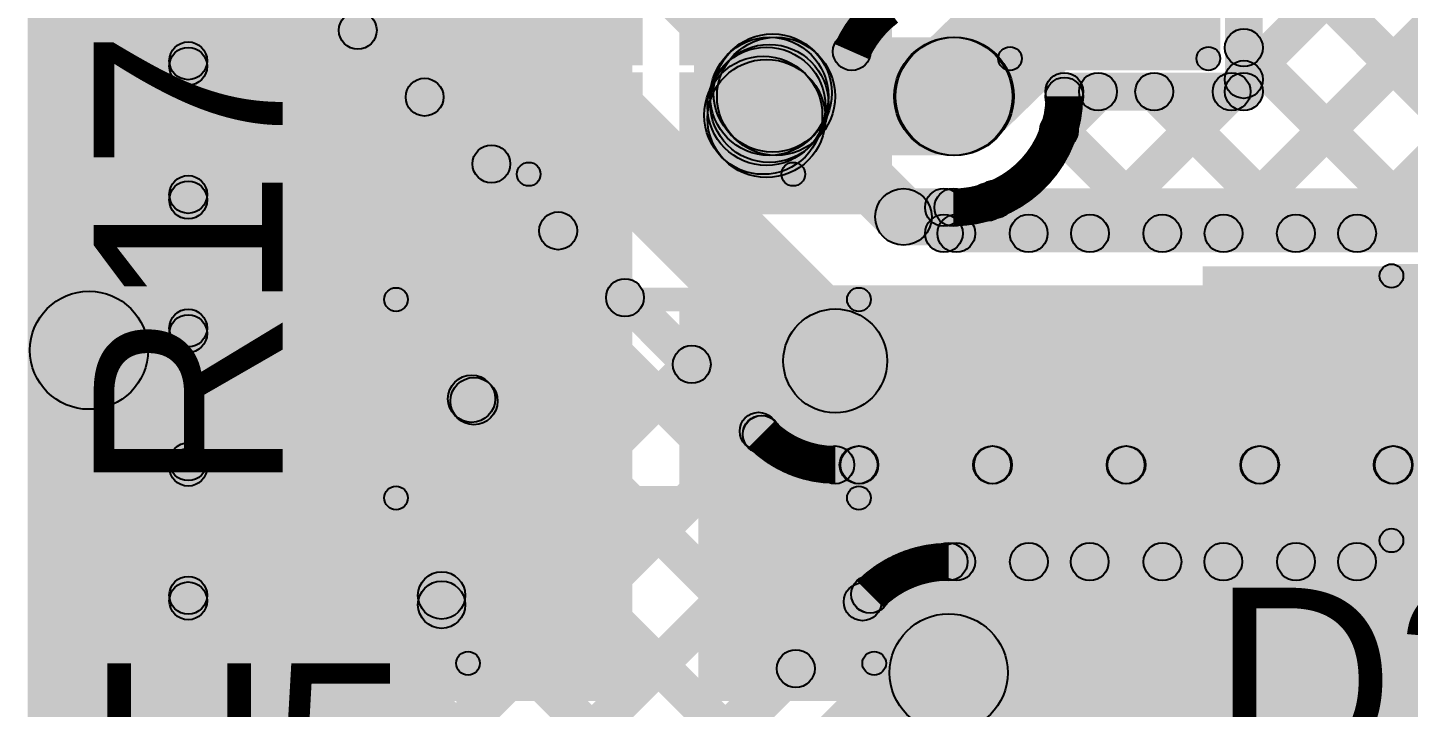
# Model space of a CAD drawing. Header units: millimetres. Extents: x -0.28 to 3.03, y -0.05 to 3.12.
# Drawn here: x 0.016 to 0.3083, y 0.5877 to 0.7316 of the extents above; entities that cross this region are included whole.
import ezdxf

# ---------------------------------------------------------------- set-up
doc = ezdxf.new("R2010")
doc.units = ezdxf.units.MM
doc.header["$MEASUREMENT"] = 0
for name, color, linetype in [('BottomLayer', 5, 'Continuous'), ('TopLayer', 1, 'Continuous'), ('TopOverlay', 2, 'Continuous'), ('TopPaste', 8, 'Continuous'), ('TopSolder', 216, 'Continuous'), ('ViaHoleLayer', 16, 'Continuous')]:
    doc.layers.add(name, color=color, linetype=linetype)

# ---------------------------------------------------------------- blocks, each defined once
blk = doc.blocks.new('SLG7NT402V_8')
at = {"layer": 'TopLayer'}
for points in [[(-0.03543, 0.03465), (-0.00787, 0.03465), (-0.00787, 0.02441), (-0.03543, 0.02441)], [(0.00787, 0.03465), (0.03543, 0.03465), (0.03543, 0.02441), (0.00787, 0.02441)], [(-0.03543, 0.01496), (-0.00787, 0.01496), (-0.00787, 0.00472), (-0.03543, 0.00472)], [(0.00787, 0.01496), (0.03543, 0.01496), (0.03543, 0.00472), (0.00787, 0.00472)], [(-0.03543, -0.00472), (-0.00787, -0.00472), (-0.00787, -0.01496), (-0.03543, -0.01496)], [(-0.024, -0.035), (-0.007, -0.035), (-0.007, -0.005), (-0.024, -0.005)], [(0.024, -0.005), (0.007, -0.005), (0.007, -0.035), (0.024, -0.035)], [(0.00787, -0.00472), (0.03543, -0.00472), (0.03543, -0.01496), (0.00787, -0.01496)], [(-0.03543, -0.02441), (-0.00787, -0.02441), (-0.00787, -0.03465), (-0.03543, -0.03465)], [(0.00787, -0.02441), (0.03543, -0.02441), (0.03543, -0.03465), (0.00787, -0.03465)]]:
    blk.add_hatch(color=1, dxfattribs=at).paths.add_polyline_path(points)
at = {"layer": 'TopOverlay'}
h = blk.add_hatch(color=2, dxfattribs=at)
edge = h.paths.add_edge_path()
edge.add_arc((-0.028, 0.042), 0.0025, 0, 360)
for points in [[(-0.028, 0.0395), (-0.028, 0.0445), (0.028, 0.0445), (0.028, 0.0395)], [(-0.028, -0.0445), (-0.028, -0.0395), (0.028, -0.0395), (0.028, -0.0445)]]:
    blk.add_hatch(color=2, dxfattribs=at).paths.add_polyline_path(points)
h = blk.add_hatch(color=2, dxfattribs=at)
edge = h.paths.add_edge_path()
edge.add_arc((0.028, 0.042), 0.0025, 0, 360)
h = blk.add_hatch(color=2, dxfattribs=at)
edge = h.paths.add_edge_path()
edge.add_arc((-0.044, 0.029), 0.0025, 0, 360)
h = blk.add_hatch(color=2, dxfattribs=at)
edge = h.paths.add_edge_path()
edge.add_arc((-0.042, 0.029), 0.0025, 0, 360)
h = blk.add_hatch(color=2, dxfattribs=at)
edge = h.paths.add_edge_path()
edge.add_arc((-0.028, -0.042), 0.0025, 0, 360)
h = blk.add_hatch(color=2, dxfattribs=at)
edge = h.paths.add_edge_path()
edge.add_arc((0.028, -0.042), 0.0025, 0, 360)
at = {"layer": 'TopPaste'}
for points in [[(-0.03543, 0.03465), (-0.00787, 0.03465), (-0.00787, 0.02441), (-0.03543, 0.02441)], [(0.00787, 0.03465), (0.03543, 0.03465), (0.03543, 0.02441), (0.00787, 0.02441)], [(-0.03543, 0.01496), (-0.00787, 0.01496), (-0.00787, 0.00472), (-0.03543, 0.00472)], [(0.00787, 0.01496), (0.03543, 0.01496), (0.03543, 0.00472), (0.00787, 0.00472)], [(-0.03543, -0.00472), (-0.00787, -0.00472), (-0.00787, -0.01496), (-0.03543, -0.01496)], [(0.00787, -0.00472), (0.03543, -0.00472), (0.03543, -0.01496), (0.00787, -0.01496)], [(-0.03543, -0.02441), (-0.00787, -0.02441), (-0.00787, -0.03465), (-0.03543, -0.03465)], [(0.00787, -0.02441), (0.03543, -0.02441), (0.03543, -0.03465), (0.00787, -0.03465)]]:
    blk.add_hatch(color=8, dxfattribs=at).paths.add_polyline_path(points)
at = {"layer": 'TopSolder'}
for points in [[(-0.03943, 0.03865), (-0.00387, 0.03865), (-0.00387, 0.02041), (-0.03943, 0.02041)], [(0.00387, 0.03865), (0.03943, 0.03865), (0.03943, 0.02041), (0.00387, 0.02041)], [(-0.03943, 0.01896), (-0.00387, 0.01896), (-0.00387, 0.00072), (-0.03943, 0.00072)], [(0.00387, 0.01896), (0.03943, 0.01896), (0.03943, 0.00072), (0.00387, 0.00072)], [(-0.03943, -0.00072), (-0.00387, -0.00072), (-0.00387, -0.01896), (-0.03943, -0.01896)], [(0.00387, -0.00072), (0.03943, -0.00072), (0.03943, -0.01896), (0.00387, -0.01896)], [(-0.03943, -0.02041), (-0.00387, -0.02041), (-0.00387, -0.03865), (-0.03943, -0.03865)], [(0.00387, -0.02041), (0.03943, -0.02041), (0.03943, -0.03865), (0.00387, -0.03865)]]:
    blk.add_hatch(color=216, dxfattribs=at).paths.add_polyline_path(points)
at = {"layer": 'TopOverlay', "const_width": 0.005}
blk.add_lwpolyline([(-0.042, 0.029, 1), (-0.044, 0.029, 1)], format="xyb", close=True, dxfattribs=at)
at = {"layer": 'TopOverlay'}
for centre in [(-0.028, 0.042), (0.028, 0.042), (-0.044, 0.029), (-0.042, 0.029), (-0.028, -0.042), (0.028, -0.042)]:
    blk.add_circle(centre, 0.0025, dxfattribs=at)
blk = doc.blocks.new('NC7SZ05P5X_19')
at = {"layer": 'TopLayer'}
for points in [[(-0.04724, 0.03346), (-0.02756, 0.03346), (-0.02756, 0.01772), (-0.04724, 0.01772)], [(0.02756, 0.03346), (0.04724, 0.03346), (0.04724, 0.01772), (0.02756, 0.01772)], [(-0.04724, 0.00787), (-0.02756, 0.00787), (-0.02756, -0.00787), (-0.04724, -0.00787)], [(-0.04724, -0.01772), (-0.02756, -0.01772), (-0.02756, -0.03346), (-0.04724, -0.03346)], [(0.02756, -0.01772), (0.04724, -0.01772), (0.04724, -0.03346), (0.02756, -0.03346)]]:
    blk.add_hatch(color=1, dxfattribs=at).paths.add_polyline_path(points)
at = {"layer": 'TopOverlay'}
h = blk.add_hatch(color=2, dxfattribs=at)
edge = h.paths.add_edge_path()
edge.add_arc((-0.047, 0.042), 0.0025, 0, 360)
h = blk.add_hatch(color=2, dxfattribs=at)
edge = h.paths.add_edge_path()
edge.add_arc((-0.041, 0.042), 0.0025, 0, 360)
h = blk.add_hatch(color=2, dxfattribs=at)
edge = h.paths.add_edge_path()
edge.add_arc((-0.024, 0.043), 0.0025, 0, 360)
for points in [[(-0.024, 0.0405), (-0.024, 0.0455), (0.022, 0.0455), (0.022, 0.0405)], [(-0.024, -0.0455), (-0.024, -0.0405), (0.022, -0.0405), (0.022, -0.0455)]]:
    blk.add_hatch(color=2, dxfattribs=at).paths.add_polyline_path(points)
h = blk.add_hatch(color=2, dxfattribs=at)
edge = h.paths.add_edge_path()
edge.add_arc((0.022, 0.043), 0.0025, 0, 360)
h = blk.add_hatch(color=2, dxfattribs=at)
edge = h.paths.add_edge_path()
edge.add_arc((-0.024, -0.043), 0.0025, 0, 360)
h = blk.add_hatch(color=2, dxfattribs=at)
edge = h.paths.add_edge_path()
edge.add_arc((0.022, -0.043), 0.0025, 0, 360)
at = {"layer": 'TopPaste'}
for points in [[(-0.04724, 0.03346), (-0.02756, 0.03346), (-0.02756, 0.01772), (-0.04724, 0.01772)], [(0.02756, 0.03346), (0.04724, 0.03346), (0.04724, 0.01772), (0.02756, 0.01772)], [(-0.04724, 0.00787), (-0.02756, 0.00787), (-0.02756, -0.00787), (-0.04724, -0.00787)], [(-0.04724, -0.01772), (-0.02756, -0.01772), (-0.02756, -0.03346), (-0.04724, -0.03346)], [(0.02756, -0.01772), (0.04724, -0.01772), (0.04724, -0.03346), (0.02756, -0.03346)]]:
    blk.add_hatch(color=8, dxfattribs=at).paths.add_polyline_path(points)
at = {"layer": 'TopSolder'}
for points in [[(-0.05124, 0.03746), (-0.02356, 0.03746), (-0.02356, 0.01372), (-0.05124, 0.01372)], [(0.02356, 0.03746), (0.05124, 0.03746), (0.05124, 0.01372), (0.02356, 0.01372)], [(-0.05124, 0.01187), (-0.02356, 0.01187), (-0.02356, -0.01187), (-0.05124, -0.01187)], [(-0.05124, -0.01372), (-0.02356, -0.01372), (-0.02356, -0.03746), (-0.05124, -0.03746)], [(0.02356, -0.01372), (0.05124, -0.01372), (0.05124, -0.03746), (0.02356, -0.03746)]]:
    blk.add_hatch(color=216, dxfattribs=at).paths.add_polyline_path(points)
at = {"layer": 'TopOverlay', "const_width": 0.005}
blk.add_lwpolyline([(-0.041, 0.042, 1), (-0.047, 0.042, 1)], format="xyb", close=True, dxfattribs=at)
at = {"layer": 'TopOverlay'}
for centre in [(-0.047, 0.042), (-0.041, 0.042), (-0.024, 0.043), (0.022, 0.043), (-0.024, -0.043), (0.022, -0.043)]:
    blk.add_circle(centre, 0.0025, dxfattribs=at)
blk = doc.blocks.new('R__0603_69')
at = {"layer": 'TopLayer'}
for points in [[(-0.015, 0.0175), (-0.015, -0.0175), (-0.045, -0.0175), (-0.045, 0.0175)], [(0.045, 0.0175), (0.045, -0.0175), (0.015, -0.0175), (0.015, 0.0175)]]:
    blk.add_hatch(color=1, dxfattribs=at).paths.add_polyline_path(points)
at = {"layer": 'TopOverlay'}
h = blk.add_hatch(color=2, dxfattribs=at)
edge = h.paths.add_edge_path()
edge.add_arc((-0.049, 0.021), 0.0025, 0, 360)
h = blk.add_hatch(color=2, dxfattribs=at)
edge = h.paths.add_edge_path()
edge.add_arc((-0.049, 0.021), 0.0025, 0, 360)
for points in [[(0.049, 0.0235), (0.049, 0.0185), (-0.049, 0.0185), (-0.049, 0.0235)], [(-0.0515, 0.021), (-0.0465, 0.021), (-0.0465, -0.021), (-0.0515, -0.021)], [(0.0465, 0.021), (0.0515, 0.021), (0.0515, -0.021), (0.0465, -0.021)], [(0.049, -0.0185), (0.049, -0.0235), (-0.049, -0.0235), (-0.049, -0.0185)]]:
    blk.add_hatch(color=2, dxfattribs=at).paths.add_polyline_path(points)
h = blk.add_hatch(color=2, dxfattribs=at)
edge = h.paths.add_edge_path()
edge.add_arc((0.049, 0.021), 0.0025, 0, 360)
h = blk.add_hatch(color=2, dxfattribs=at)
edge = h.paths.add_edge_path()
edge.add_arc((0.049, 0.021), 0.0025, 0, 360)
h = blk.add_hatch(color=2, dxfattribs=at)
edge = h.paths.add_edge_path()
edge.add_arc((-0.049, -0.021), 0.0025, 0, 360)
h = blk.add_hatch(color=2, dxfattribs=at)
edge = h.paths.add_edge_path()
edge.add_arc((-0.049, -0.021), 0.0025, 0, 360)
h = blk.add_hatch(color=2, dxfattribs=at)
edge = h.paths.add_edge_path()
edge.add_arc((0.049, -0.021), 0.0025, 0, 360)
h = blk.add_hatch(color=2, dxfattribs=at)
edge = h.paths.add_edge_path()
edge.add_arc((0.049, -0.021), 0.0025, 0, 360)
at = {"layer": 'TopPaste'}
for points in [[(-0.015, 0.0175), (-0.015, -0.0175), (-0.045, -0.0175), (-0.045, 0.0175)], [(0.045, 0.0175), (0.045, -0.0175), (0.015, -0.0175), (0.015, 0.0175)]]:
    blk.add_hatch(color=8, dxfattribs=at).paths.add_polyline_path(points)
at = {"layer": 'TopSolder'}
for points in [[(-0.011, 0.0215), (-0.011, -0.0215), (-0.049, -0.0215), (-0.049, 0.0215)], [(0.049, 0.0215), (0.049, -0.0215), (0.011, -0.0215), (0.011, 0.0215)]]:
    blk.add_hatch(color=216, dxfattribs=at).paths.add_polyline_path(points)
at = {"layer": 'TopOverlay'}
for centre in [(-0.049, 0.021), (-0.049, 0.021), (0.049, 0.021), (0.049, 0.021), (-0.049, -0.021), (-0.049, -0.021), (0.049, -0.021), (0.049, -0.021)]:
    blk.add_circle(centre, 0.0025, dxfattribs=at)
blk = doc.blocks.new('SDM2U20SD3_7_77')
at = {"layer": 'TopLayer'}
for points in [[(-0.02992, -0.00886), (-0.05315, -0.00886), (-0.05315, 0.00886), (-0.02992, 0.00886)], [(0.05315, -0.00886), (0.02992, -0.00886), (0.02992, 0.00886), (0.05315, 0.00886)]]:
    blk.add_hatch(color=1, dxfattribs=at).paths.add_polyline_path(points)
at = {"layer": 'TopOverlay'}
h = blk.add_hatch(color=2, dxfattribs=at)
edge = h.paths.add_edge_path()
edge.add_arc((-0.036, 0.028), 0.0025, 0, 360)
h = blk.add_hatch(color=2, dxfattribs=at)
edge = h.paths.add_edge_path()
edge.add_arc((-0.036, 0.028), 0.0025, 0, 360)
for points in [[(0.04, 0.0305), (0.04, 0.0255), (-0.036, 0.0255), (-0.036, 0.0305)], [(0.04, 0.012), (0.08, 0.012), (0.08, 0.03), (0.04, 0.03)], [(-0.0385, 0.028), (-0.0335, 0.028), (-0.0335, 0.017), (-0.0385, 0.017)], [(0.056, -0.013), (0.08, -0.013), (0.08, 0.013), (0.056, 0.013)], [(0.04, -0.03), (0.08, -0.03), (0.08, -0.012), (0.04, -0.012)], [(-0.0385, -0.017), (-0.0335, -0.017), (-0.0335, -0.028), (-0.0385, -0.028)], [(0.04, -0.0255), (0.04, -0.0305), (-0.036, -0.0305), (-0.036, -0.0255)]]:
    blk.add_hatch(color=2, dxfattribs=at).paths.add_polyline_path(points)
h = blk.add_hatch(color=2, dxfattribs=at)
edge = h.paths.add_edge_path()
edge.add_arc((0.04, 0.028), 0.0025, 0, 360)
h = blk.add_hatch(color=2, dxfattribs=at)
edge = h.paths.add_edge_path()
edge.add_arc((-0.036, 0.017), 0.0025, 0, 360)
h = blk.add_hatch(color=2, dxfattribs=at)
edge = h.paths.add_edge_path()
edge.add_arc((-0.036, -0.017), 0.0025, 0, 360)
h = blk.add_hatch(color=2, dxfattribs=at)
edge = h.paths.add_edge_path()
edge.add_arc((-0.036, -0.028), 0.0025, 0, 360)
h = blk.add_hatch(color=2, dxfattribs=at)
edge = h.paths.add_edge_path()
edge.add_arc((-0.036, -0.028), 0.0025, 0, 360)
h = blk.add_hatch(color=2, dxfattribs=at)
edge = h.paths.add_edge_path()
edge.add_arc((0.04, -0.028), 0.0025, 0, 360)
at = {"layer": 'TopPaste'}
for points in [[(-0.02992, -0.00886), (-0.05315, -0.00886), (-0.05315, 0.00886), (-0.02992, 0.00886)], [(0.05315, -0.00886), (0.02992, -0.00886), (0.02992, 0.00886), (0.05315, 0.00886)]]:
    blk.add_hatch(color=8, dxfattribs=at).paths.add_polyline_path(points)
at = {"layer": 'TopSolder'}
for points in [[(-0.02592, -0.01286), (-0.05715, -0.01286), (-0.05715, 0.01286), (-0.02592, 0.01286)], [(0.05715, -0.01286), (0.02592, -0.01286), (0.02592, 0.01286), (0.05715, 0.01286)]]:
    blk.add_hatch(color=216, dxfattribs=at).paths.add_polyline_path(points)
at = {"layer": 'TopOverlay'}
for centre in [(-0.036, 0.028), (-0.036, 0.028), (0.04, 0.028), (-0.036, 0.017), (-0.036, -0.017), (-0.036, -0.028), (-0.036, -0.028), (0.04, -0.028)]:
    blk.add_circle(centre, 0.0025, dxfattribs=at)
blk = doc.blocks.new('C__0603_96')
at = {"layer": 'TopLayer'}
for points in [[(-0.015, 0.0175), (-0.015, -0.0175), (-0.045, -0.0175), (-0.045, 0.0175)], [(0.045, 0.0175), (0.045, -0.0175), (0.015, -0.0175), (0.015, 0.0175)]]:
    blk.add_hatch(color=1, dxfattribs=at).paths.add_polyline_path(points)
at = {"layer": 'TopOverlay'}
h = blk.add_hatch(color=2, dxfattribs=at)
edge = h.paths.add_edge_path()
edge.add_arc((-0.049, 0.021), 0.0025, 0, 360)
h = blk.add_hatch(color=2, dxfattribs=at)
edge = h.paths.add_edge_path()
edge.add_arc((-0.049, 0.021), 0.0025, 0, 360)
for points in [[(-0.018, 0.0235), (-0.018, 0.0185), (-0.049, 0.0185), (-0.049, 0.0235)], [(0.049, 0.0235), (0.049, 0.0185), (0.018, 0.0185), (0.018, 0.0235)], [(-0.0465, -0.021), (-0.0515, -0.021), (-0.0515, 0.021), (-0.0465, 0.021)], [(0.0515, -0.021), (0.0465, -0.021), (0.0465, 0.021), (0.0515, 0.021)], [(-0.018, -0.0185), (-0.018, -0.0235), (-0.049, -0.0235), (-0.049, -0.0185)], [(0.049, -0.0185), (0.049, -0.0235), (0.018, -0.0235), (0.018, -0.0185)]]:
    blk.add_hatch(color=2, dxfattribs=at).paths.add_polyline_path(points)
h = blk.add_hatch(color=2, dxfattribs=at)
edge = h.paths.add_edge_path()
edge.add_arc((-0.018, 0.021), 0.0025, 0, 360)
h = blk.add_hatch(color=2, dxfattribs=at)
edge = h.paths.add_edge_path()
edge.add_arc((0.018, 0.021), 0.0025, 0, 360)
h = blk.add_hatch(color=2, dxfattribs=at)
edge = h.paths.add_edge_path()
edge.add_arc((0.049, 0.021), 0.0025, 0, 360)
h = blk.add_hatch(color=2, dxfattribs=at)
edge = h.paths.add_edge_path()
edge.add_arc((0.049, 0.021), 0.0025, 0, 360)
h = blk.add_hatch(color=2, dxfattribs=at)
edge = h.paths.add_edge_path()
edge.add_arc((-0.049, -0.021), 0.0025, 0, 360)
h = blk.add_hatch(color=2, dxfattribs=at)
edge = h.paths.add_edge_path()
edge.add_arc((-0.049, -0.021), 0.0025, 0, 360)
h = blk.add_hatch(color=2, dxfattribs=at)
edge = h.paths.add_edge_path()
edge.add_arc((-0.018, -0.021), 0.0025, 0, 360)
h = blk.add_hatch(color=2, dxfattribs=at)
edge = h.paths.add_edge_path()
edge.add_arc((0.018, -0.021), 0.0025, 0, 360)
h = blk.add_hatch(color=2, dxfattribs=at)
edge = h.paths.add_edge_path()
edge.add_arc((0.049, -0.021), 0.0025, 0, 360)
h = blk.add_hatch(color=2, dxfattribs=at)
edge = h.paths.add_edge_path()
edge.add_arc((0.049, -0.021), 0.0025, 0, 360)
at = {"layer": 'TopPaste'}
for points in [[(-0.015, 0.0175), (-0.015, -0.0175), (-0.045, -0.0175), (-0.045, 0.0175)], [(0.045, 0.0175), (0.045, -0.0175), (0.015, -0.0175), (0.015, 0.0175)]]:
    blk.add_hatch(color=8, dxfattribs=at).paths.add_polyline_path(points)
at = {"layer": 'TopSolder'}
for points in [[(-0.011, 0.0215), (-0.011, -0.0215), (-0.049, -0.0215), (-0.049, 0.0215)], [(0.049, 0.0215), (0.049, -0.0215), (0.011, -0.0215), (0.011, 0.0215)]]:
    blk.add_hatch(color=216, dxfattribs=at).paths.add_polyline_path(points)
at = {"layer": 'TopOverlay'}
for centre in [(-0.049, 0.021), (-0.049, 0.021), (-0.018, 0.021), (0.018, 0.021), (0.049, 0.021), (0.049, 0.021), (-0.049, -0.021), (-0.049, -0.021), (-0.018, -0.021), (0.018, -0.021), (0.049, -0.021), (0.049, -0.021)]:
    blk.add_circle(centre, 0.0025, dxfattribs=at)

msp = doc.modelspace()

# ---------------------------------------------------------------- hatches: boundary and pattern name
at = {"layer": 'BottomLayer'}
for points in [[(0.046, 2.09102), (0.054, 2.09102), (0.054, 0.0509), (0.046, 0.0509)], [(0.22101, 0.70805), (0.20355, 0.72595), (0.36492, 0.88328), (0.38238, 0.86538)], [(0.07222, 0.76022), (0.08778, 0.77578), (0.19478, 0.66878), (0.17922, 0.65322)], [(0.14059, 0.77073), (0.14625, 0.77639), (0.19333, 0.72931), (0.18767, 0.72365)], [(0.12218, 0.76228), (0.13066, 0.77076), (0.20568, 0.69574), (0.19719, 0.68726)], [(0.04717, 0.74998), (0.05283, 0.75564), (0.19562, 0.61285), (0.18996, 0.60719)], [(0.06588, 0.74535), (0.07154, 0.75101), (0.17423, 0.64831), (0.16858, 0.64265)], [(0.05283, 0.72053), (0.04717, 0.72619), (0.06894, 0.74795), (0.07459, 0.74229)], [(0.05283, 0.69225), (0.04717, 0.6979), (0.08308, 0.73381), (0.08874, 0.72815)], [(0.212, 0.7045), (0.212, 0.7295), (0.21228, 0.7295), (0.21228, 0.7045)], [(0.04717, 0.7217), (0.05283, 0.72735), (0.18147, 0.59871), (0.17582, 0.59305)], [(0.05283, 0.66396), (0.04717, 0.66962), (0.09722, 0.71967), (0.10288, 0.71401)], [(0.05283, 0.63568), (0.04717, 0.64133), (0.11136, 0.70552), (0.11702, 0.69987)], [(0.04717, 0.69341), (0.05283, 0.69907), (0.16733, 0.58457), (0.16168, 0.57891)], [(0.20144, 0.6855), (0.20144, 0.6975), (0.34621, 0.6975), (0.34621, 0.6855)], [(0.05283, 0.60739), (0.04717, 0.61305), (0.1255, 0.69138), (0.13116, 0.68573)], [(0.05283, 0.57911), (0.04717, 0.58477), (0.13965, 0.67724), (0.1453, 0.67158)], [(0.04717, 0.66513), (0.05283, 0.67079), (0.15319, 0.57042), (0.14753, 0.56477)], [(0.187, 0.65), (0.187, 0.672), (0.404, 0.672), (0.404, 0.65)], [(0.05283, 0.55082), (0.04717, 0.55648), (0.15379, 0.6631), (0.15945, 0.65744)], [(0.05283, 0.52254), (0.04717, 0.5282), (0.16793, 0.64896), (0.17359, 0.6433)], [(0.04717, 0.63685), (0.05283, 0.6425), (0.14119, 0.55414), (0.13553, 0.54848)], [(0.05283, 0.49426), (0.04717, 0.49991), (0.18909, 0.64183), (0.19474, 0.63617)], [(0.05283, 0.46597), (0.04717, 0.47163), (0.21737, 0.64183), (0.22303, 0.63617)], [(0.187, 0.635), (0.187, 0.643), (0.33626, 0.643), (0.33626, 0.635)], [(0.18927, 0.63617), (0.19492, 0.64183), (0.21542, 0.62133), (0.20977, 0.61567)], [(0.21755, 0.63617), (0.22321, 0.64183), (0.24371, 0.62133), (0.23805, 0.61567)], [(0.23081, 0.61567), (0.22516, 0.62133), (0.24566, 0.64183), (0.25131, 0.63617)], [(0.24584, 0.63617), (0.25149, 0.64183), (0.27199, 0.62133), (0.26634, 0.61567)], [(0.2591, 0.61567), (0.25344, 0.62133), (0.27394, 0.64183), (0.2796, 0.63617)], [(0.27412, 0.63617), (0.27978, 0.64183), (0.30028, 0.62133), (0.29462, 0.61567)], [(0.28738, 0.61567), (0.28173, 0.62133), (0.30223, 0.64183), (0.30788, 0.63617)], [(0.3024, 0.63617), (0.30806, 0.64183), (0.32856, 0.62133), (0.3229, 0.61567)], [(0.211, 0.6145), (0.211, 0.6225), (1.107, 0.6225), (1.107, 0.6145)], [(0.04717, 0.60856), (0.05283, 0.61422), (0.14033, 0.52672), (0.13467, 0.52106)], [(0.14723, 0.55881), (0.14157, 0.56446), (0.19154, 0.61443), (0.19719, 0.60877)], [(0.211, 0.5825), (0.211, 0.6075), (1.107, 0.6075), (1.107, 0.5825)], [(0.16984, 0.53616), (0.15216, 0.55384), (0.20216, 0.60384), (0.21984, 0.58616)]]:
    msp.add_hatch(color=5, dxfattribs=at).paths.add_polyline_path(points)
h = msp.add_hatch(color=5, dxfattribs=at)
edge = h.paths.add_edge_path()
edge.add_arc((0.08591, 0.73098), 0.004, 0, 360)
h = msp.add_hatch(color=5, dxfattribs=at)
edge = h.paths.add_edge_path()
edge.add_arc((0.05, 0.72453), 0.004, 0, 360)
h = msp.add_hatch(color=5, dxfattribs=at)
edge = h.paths.add_edge_path()
edge.add_arc((0.1905, 0.72648), 0.004, 0, 360)
h = msp.add_hatch(color=5, dxfattribs=at)
edge = h.paths.add_edge_path()
edge.add_arc((0.1905, 0.72648), 0.004, 0, 360)
h = msp.add_hatch(color=5, dxfattribs=at)
edge = h.paths.add_edge_path()
edge.add_arc((0.212, 0.717), 0.0125, 0, 360)
h = msp.add_hatch(color=5, dxfattribs=at)
edge = h.paths.add_edge_path()
edge.add_arc((0.21228, 0.717), 0.0125, 0, 360)
h = msp.add_hatch(color=5, dxfattribs=at)
edge = h.paths.add_edge_path()
edge.add_arc((0.21228, 0.717), 0.0125, 0, 360)
h = msp.add_hatch(color=5, dxfattribs=at)
edge = h.paths.add_edge_path()
edge.add_arc((0.212, 0.717), 0.01181, 0, 360)
h = msp.add_hatch(color=5, dxfattribs=at)
edge = h.paths.add_edge_path()
edge.add_arc((0.05, 0.72336), 0.004, 0, 360)
h = msp.add_hatch(color=5, dxfattribs=at)
edge = h.paths.add_edge_path()
edge.add_arc((0.10005, 0.71684), 0.004, 0, 360)
h = msp.add_hatch(color=5, dxfattribs=at)
edge = h.paths.add_edge_path()
edge.add_arc((0.11419, 0.7027), 0.004, 0, 360)
h = msp.add_hatch(color=5, dxfattribs=at)
edge = h.paths.add_edge_path()
edge.add_arc((0.05, 0.69624), 0.004, 0, 360)
h = msp.add_hatch(color=5, dxfattribs=at)
edge = h.paths.add_edge_path()
edge.add_arc((0.05, 0.69507), 0.004, 0, 360)
h = msp.add_hatch(color=5, dxfattribs=at)
edge = h.paths.add_edge_path()
edge.add_arc((0.20144, 0.6915), 0.006, 0, 360)
h = msp.add_hatch(color=5, dxfattribs=at)
edge = h.paths.add_edge_path()
edge.add_arc((0.20144, 0.6915), 0.006, 0, 360)
h = msp.add_hatch(color=5, dxfattribs=at)
edge = h.paths.add_edge_path()
edge.add_arc((0.12833, 0.68855), 0.004, 0, 360)
h = msp.add_hatch(color=5, dxfattribs=at)
edge = h.paths.add_edge_path()
edge.add_arc((0.14248, 0.67441), 0.004, 0, 360)
h = msp.add_hatch(color=5, dxfattribs=at)
edge = h.paths.add_edge_path()
edge.add_arc((0.05, 0.66796), 0.004, 0, 360)
h = msp.add_hatch(color=5, dxfattribs=at)
edge = h.paths.add_edge_path()
edge.add_arc((0.05, 0.66679), 0.004, 0, 360)
h = msp.add_hatch(color=5, dxfattribs=at)
edge = h.paths.add_edge_path()
edge.add_arc((0.187, 0.661), 0.011, 0, 360)
h = msp.add_hatch(color=5, dxfattribs=at)
edge = h.paths.add_edge_path()
edge.add_arc((0.187, 0.661), 0.011, 0, 360)
h = msp.add_hatch(color=5, dxfattribs=at)
edge = h.paths.add_edge_path()
edge.add_arc((0.15662, 0.66027), 0.004, 0, 360)
h = msp.add_hatch(color=5, dxfattribs=at)
edge = h.paths.add_edge_path()
edge.add_arc((0.17076, 0.64613), 0.004, 0, 360)
h = msp.add_hatch(color=5, dxfattribs=at)
edge = h.paths.add_edge_path()
edge.add_arc((0.1714, 0.64548), 0.004, 0, 360)
h = msp.add_hatch(color=5, dxfattribs=at)
edge = h.paths.add_edge_path()
edge.add_arc((0.1714, 0.64548), 0.004, 0, 360)
h = msp.add_hatch(color=5, dxfattribs=at)
edge = h.paths.add_edge_path()
edge.add_arc((0.17144, 0.64544), 0.004, 0, 360)
h = msp.add_hatch(color=5, dxfattribs=at)
edge = h.paths.add_edge_path()
edge.add_arc((0.05, 0.63967), 0.004, 0, 360)
h = msp.add_hatch(color=5, dxfattribs=at)
edge = h.paths.add_edge_path()
edge.add_arc((0.05, 0.63851), 0.004, 0, 360)
h = msp.add_hatch(color=5, dxfattribs=at)
edge = h.paths.add_edge_path()
edge.add_arc((0.187, 0.639), 0.004, 0, 360)
h = msp.add_hatch(color=5, dxfattribs=at)
edge = h.paths.add_edge_path()
edge.add_arc((0.187, 0.639), 0.004, 0, 360)
h = msp.add_hatch(color=5, dxfattribs=at)
edge = h.paths.add_edge_path()
edge.add_arc((0.187, 0.639), 0.004, 0, 360)
h = msp.add_hatch(color=5, dxfattribs=at)
edge = h.paths.add_edge_path()
edge.add_arc((0.19192, 0.639), 0.004, 0, 360)
h = msp.add_hatch(color=5, dxfattribs=at)
edge = h.paths.add_edge_path()
edge.add_arc((0.1921, 0.639), 0.004, 0, 360)
h = msp.add_hatch(color=5, dxfattribs=at)
edge = h.paths.add_edge_path()
edge.add_arc((0.2202, 0.639), 0.004, 0, 360)
h = msp.add_hatch(color=5, dxfattribs=at)
edge = h.paths.add_edge_path()
edge.add_arc((0.22038, 0.639), 0.004, 0, 360)
h = msp.add_hatch(color=5, dxfattribs=at)
edge = h.paths.add_edge_path()
edge.add_arc((0.24849, 0.639), 0.004, 0, 360)
h = msp.add_hatch(color=5, dxfattribs=at)
edge = h.paths.add_edge_path()
edge.add_arc((0.24866, 0.639), 0.004, 0, 360)
h = msp.add_hatch(color=5, dxfattribs=at)
edge = h.paths.add_edge_path()
edge.add_arc((0.27677, 0.639), 0.004, 0, 360)
h = msp.add_hatch(color=5, dxfattribs=at)
edge = h.paths.add_edge_path()
edge.add_arc((0.27695, 0.639), 0.004, 0, 360)
h = msp.add_hatch(color=5, dxfattribs=at)
edge = h.paths.add_edge_path()
edge.add_arc((0.30505, 0.639), 0.004, 0, 360)
h = msp.add_hatch(color=5, dxfattribs=at)
edge = h.paths.add_edge_path()
edge.add_arc((0.30523, 0.639), 0.004, 0, 360)
h = msp.add_hatch(color=5, dxfattribs=at)
edge = h.paths.add_edge_path()
edge.add_arc((0.211, 0.6185), 0.004, 0, 360)
h = msp.add_hatch(color=5, dxfattribs=at)
edge = h.paths.add_edge_path()
edge.add_arc((0.211, 0.6185), 0.004, 0, 360)
h = msp.add_hatch(color=5, dxfattribs=at)
edge = h.paths.add_edge_path()
edge.add_arc((0.211, 0.6185), 0.004, 0, 360)
h = msp.add_hatch(color=5, dxfattribs=at)
edge = h.paths.add_edge_path()
edge.add_arc((0.2126, 0.6185), 0.004, 0, 360)
h = msp.add_hatch(color=5, dxfattribs=at)
edge = h.paths.add_edge_path()
edge.add_arc((0.22799, 0.6185), 0.004, 0, 360)
h = msp.add_hatch(color=5, dxfattribs=at)
edge = h.paths.add_edge_path()
edge.add_arc((0.24088, 0.6185), 0.004, 0, 360)
h = msp.add_hatch(color=5, dxfattribs=at)
edge = h.paths.add_edge_path()
edge.add_arc((0.25627, 0.6185), 0.004, 0, 360)
h = msp.add_hatch(color=5, dxfattribs=at)
edge = h.paths.add_edge_path()
edge.add_arc((0.26916, 0.6185), 0.004, 0, 360)
h = msp.add_hatch(color=5, dxfattribs=at)
edge = h.paths.add_edge_path()
edge.add_arc((0.28455, 0.6185), 0.004, 0, 360)
h = msp.add_hatch(color=5, dxfattribs=at)
edge = h.paths.add_edge_path()
edge.add_arc((0.29745, 0.6185), 0.004, 0, 360)
h = msp.add_hatch(color=5, dxfattribs=at)
edge = h.paths.add_edge_path()
edge.add_arc((0.05, 0.61139), 0.004, 0, 360)
h = msp.add_hatch(color=5, dxfattribs=at)
edge = h.paths.add_edge_path()
edge.add_arc((0.05, 0.61022), 0.004, 0, 360)
h = msp.add_hatch(color=5, dxfattribs=at)
edge = h.paths.add_edge_path()
edge.add_arc((0.19279, 0.61002), 0.004, 0, 360)
h = msp.add_hatch(color=5, dxfattribs=at)
edge = h.paths.add_edge_path()
edge.add_arc((0.19437, 0.6116), 0.004, 0, 360)
h = msp.add_hatch(color=5, dxfattribs=at)
edge = h.paths.add_edge_path()
edge.add_arc((0.19437, 0.6116), 0.004, 0, 360)
h = msp.add_hatch(color=5, dxfattribs=at)
edge = h.paths.add_edge_path()
edge.add_arc((0.19438, 0.61162), 0.004, 0, 360)
h = msp.add_hatch(color=5, dxfattribs=at)
edge = h.paths.add_edge_path()
edge.add_arc((0.211, 0.595), 0.0125, 0, 360)
h = msp.add_hatch(color=5, dxfattribs=at)
edge = h.paths.add_edge_path()
edge.add_arc((0.211, 0.595), 0.0125, 0, 360)
h = msp.add_hatch(color=5, dxfattribs=at)
edge = h.paths.add_edge_path()
edge.add_arc((0.17865, 0.59588), 0.004, 0, 360)
at = {"layer": 'TopLayer'}
for points in [[(0.0415, 0.66326), (0.0165, 0.66326), (0.0165, 0.9265), (0.0415, 0.9265)], [(0.27633, 0.71776), (0.27067, 0.72341), (0.32468, 0.77742), (0.33033, 0.77176)], [(0.2775, 0.718), (0.2695, 0.718), (0.2695, 0.77), (0.2775, 0.77)], [(0.27203, 0.68517), (0.26637, 0.69083), (0.33436, 0.75882), (0.34002, 0.75316)], [(0.27067, 0.75276), (0.27633, 0.75841), (0.33683, 0.69791), (0.33117, 0.69226)], [(0.016, 0.589), (0.144, 0.589), (0.144, 0.73753), (0.016, 0.73753)], [(0.1571, 0.692), (0.199, 0.692), (0.199, 0.73753), (0.1571, 0.73753)], [(0.17446, 0.7045), (0.17446, 0.7295), (0.212, 0.7295), (0.212, 0.7045)], [(0.27067, 0.72447), (0.27633, 0.73013), (0.31563, 0.69083), (0.30997, 0.68517)], [(0.18187, 0.70818), (0.1642, 0.72585), (0.1649, 0.72656), (0.18258, 0.70888)], [(0.1649, 0.70888), (0.18258, 0.72656), (0.1833, 0.72584), (0.16562, 0.70816)], [(0.30031, 0.68517), (0.29466, 0.69083), (0.33117, 0.72734), (0.33683, 0.72169)], [(0.18127, 0.70605), (0.16359, 0.72373), (0.1642, 0.72434), (0.18187, 0.70666)], [(0.27374, 0.71517), (0.26809, 0.72083), (0.27067, 0.72341), (0.27633, 0.71776)], [(0.16292, 0.70416), (0.18059, 0.72184), (0.18127, 0.72117), (0.16359, 0.70349)], [(0.23717, 0.70688), (0.23151, 0.71254), (0.2398, 0.72083), (0.24546, 0.71517)], [(0.23548, 0.714), (0.23548, 0.722), (0.2735, 0.722), (0.2735, 0.714)], [(0.24374, 0.68517), (0.23809, 0.69083), (0.26809, 0.72083), (0.27374, 0.71517)], [(0.25169, 0.71517), (0.25735, 0.72083), (0.28735, 0.69083), (0.28169, 0.68517)], [(0.18554, 0.7155), (0.16054, 0.7155), (0.16054, 0.71701), (0.18554, 0.71701)], [(0.18493, 0.71233), (0.15993, 0.71233), (0.15993, 0.71489), (0.18493, 0.71489)], [(0.23156, 0.70702), (0.23721, 0.71268), (0.25906, 0.69083), (0.2534, 0.68517)], [(0.21546, 0.68517), (0.2098, 0.69083), (0.21646, 0.69749), (0.22212, 0.69183)], [(0.21793, 0.69236), (0.22358, 0.69802), (0.23078, 0.69083), (0.22512, 0.68517)], [(0.214, 0.688), (0.206, 0.688), (0.206, 0.6935), (0.214, 0.6935)], [(0.21, 0.684), (0.21, 0.692), (0.333, 0.692), (0.333, 0.684)], [(0.158, 0.589), (0.322, 0.589), (0.322, 0.677), (0.158, 0.677)], [(0.0415, 0.445), (0.0165, 0.445), (0.0165, 0.66326), (0.0415, 0.66326)], [(0.10646, 0.64946), (0.11354, 0.65654), (0.11404, 0.65604), (0.10696, 0.64896)], [(0.10865, 0.6094), (0.09865, 0.6094), (0.09865, 0.61137), (0.10865, 0.61137)], [(0.016, 0.418), (0.105, 0.418), (0.105, 0.6), (0.016, 0.6)]]:
    msp.add_hatch(color=1, dxfattribs=at).paths.add_polyline_path(points)
h = msp.add_hatch(color=1, dxfattribs=at)
edge = h.paths.add_edge_path()
edge.add_arc((0.2735, 0.7273), 0.004, 0, 360)
h = msp.add_hatch(color=1, dxfattribs=at)
edge = h.paths.add_edge_path()
edge.add_arc((0.17304, 0.71701), 0.0125, 0, 360)
h = msp.add_hatch(color=1, dxfattribs=at)
edge = h.paths.add_edge_path()
edge.add_arc((0.17304, 0.71701), 0.0125, 0, 360)
h = msp.add_hatch(color=1, dxfattribs=at)
edge = h.paths.add_edge_path()
edge.add_arc((0.17304, 0.7155), 0.0125, 0, 360)
h = msp.add_hatch(color=1, dxfattribs=at)
edge = h.paths.add_edge_path()
edge.add_arc((0.17304, 0.7155), 0.0125, 0, 360)
h = msp.add_hatch(color=1, dxfattribs=at)
edge = h.paths.add_edge_path()
edge.add_arc((0.17374, 0.71772), 0.0125, 0, 360)
h = msp.add_hatch(color=1, dxfattribs=at)
edge = h.paths.add_edge_path()
edge.add_arc((0.17374, 0.71772), 0.0125, 0, 360)
h = msp.add_hatch(color=1, dxfattribs=at)
edge = h.paths.add_edge_path()
edge.add_arc((0.17446, 0.717), 0.0125, 0, 360)
h = msp.add_hatch(color=1, dxfattribs=at)
edge = h.paths.add_edge_path()
edge.add_arc((0.17446, 0.717), 0.0125, 0, 360)
h = msp.add_hatch(color=1, dxfattribs=at)
edge = h.paths.add_edge_path()
edge.add_arc((0.212, 0.717), 0.0125, 0, 360)
h = msp.add_hatch(color=1, dxfattribs=at)
edge = h.paths.add_edge_path()
edge.add_arc((0.212, 0.717), 0.01181, 0, 360)
h = msp.add_hatch(color=1, dxfattribs=at)
edge = h.paths.add_edge_path()
edge.add_arc((0.17176, 0.713), 0.0125, 0, 360)
h = msp.add_hatch(color=1, dxfattribs=at)
edge = h.paths.add_edge_path()
edge.add_arc((0.17243, 0.71489), 0.0125, 0, 360)
h = msp.add_hatch(color=1, dxfattribs=at)
edge = h.paths.add_edge_path()
edge.add_arc((0.17243, 0.71489), 0.0125, 0, 360)
h = msp.add_hatch(color=1, dxfattribs=at)
edge = h.paths.add_edge_path()
edge.add_arc((0.17243, 0.71233), 0.0125, 0, 360)
h = msp.add_hatch(color=1, dxfattribs=at)
edge = h.paths.add_edge_path()
edge.add_arc((0.17243, 0.71233), 0.0125, 0, 360)
h = msp.add_hatch(color=1, dxfattribs=at)
edge = h.paths.add_edge_path()
edge.add_arc((0.2735, 0.72058), 0.004, 0, 360)
h = msp.add_hatch(color=1, dxfattribs=at)
edge = h.paths.add_edge_path()
edge.add_arc((0.2735, 0.72058), 0.004, 0, 360)
h = msp.add_hatch(color=1, dxfattribs=at)
edge = h.paths.add_edge_path()
edge.add_arc((0.23548, 0.718), 0.004, 0, 360)
h = msp.add_hatch(color=1, dxfattribs=at)
edge = h.paths.add_edge_path()
edge.add_arc((0.2355, 0.717), 0.004, 0, 360)
h = msp.add_hatch(color=1, dxfattribs=at)
edge = h.paths.add_edge_path()
edge.add_arc((0.24263, 0.718), 0.004, 0, 360)
h = msp.add_hatch(color=1, dxfattribs=at)
edge = h.paths.add_edge_path()
edge.add_arc((0.25452, 0.718), 0.004, 0, 360)
h = msp.add_hatch(color=1, dxfattribs=at)
edge = h.paths.add_edge_path()
edge.add_arc((0.27092, 0.718), 0.004, 0, 360)
h = msp.add_hatch(color=1, dxfattribs=at)
edge = h.paths.add_edge_path()
edge.add_arc((0.27092, 0.718), 0.004, 0, 360)
h = msp.add_hatch(color=1, dxfattribs=at)
edge = h.paths.add_edge_path()
edge.add_arc((0.2735, 0.718), 0.004, 0, 360)
h = msp.add_hatch(color=1, dxfattribs=at)
edge = h.paths.add_edge_path()
edge.add_arc((0.2735, 0.718), 0.004, 0, 360)
h = msp.add_hatch(color=1, dxfattribs=at)
edge = h.paths.add_edge_path()
edge.add_arc((0.23434, 0.70971), 0.004, 0, 360)
h = msp.add_hatch(color=1, dxfattribs=at)
edge = h.paths.add_edge_path()
edge.add_arc((0.23439, 0.70985), 0.004, 0, 360)
h = msp.add_hatch(color=1, dxfattribs=at)
edge = h.paths.add_edge_path()
edge.add_arc((0.22076, 0.69519), 0.004, 0, 360)
h = msp.add_hatch(color=1, dxfattribs=at)
edge = h.paths.add_edge_path()
edge.add_arc((0.21, 0.6935), 0.004, 0, 360)
h = msp.add_hatch(color=1, dxfattribs=at)
edge = h.paths.add_edge_path()
edge.add_arc((0.212, 0.6935), 0.004, 0, 360)
h = msp.add_hatch(color=1, dxfattribs=at)
edge = h.paths.add_edge_path()
edge.add_arc((0.21929, 0.69466), 0.004, 0, 360)
h = msp.add_hatch(color=1, dxfattribs=at)
edge = h.paths.add_edge_path()
edge.add_arc((0.21, 0.688), 0.004, 0, 360)
h = msp.add_hatch(color=1, dxfattribs=at)
edge = h.paths.add_edge_path()
edge.add_arc((0.21, 0.688), 0.004, 0, 360)
h = msp.add_hatch(color=1, dxfattribs=at)
edge = h.paths.add_edge_path()
edge.add_arc((0.21263, 0.688), 0.004, 0, 360)
h = msp.add_hatch(color=1, dxfattribs=at)
edge = h.paths.add_edge_path()
edge.add_arc((0.22795, 0.688), 0.004, 0, 360)
h = msp.add_hatch(color=1, dxfattribs=at)
edge = h.paths.add_edge_path()
edge.add_arc((0.24092, 0.688), 0.004, 0, 360)
h = msp.add_hatch(color=1, dxfattribs=at)
edge = h.paths.add_edge_path()
edge.add_arc((0.25623, 0.688), 0.004, 0, 360)
h = msp.add_hatch(color=1, dxfattribs=at)
edge = h.paths.add_edge_path()
edge.add_arc((0.2692, 0.688), 0.004, 0, 360)
h = msp.add_hatch(color=1, dxfattribs=at)
edge = h.paths.add_edge_path()
edge.add_arc((0.28452, 0.688), 0.004, 0, 360)
h = msp.add_hatch(color=1, dxfattribs=at)
edge = h.paths.add_edge_path()
edge.add_arc((0.29749, 0.688), 0.004, 0, 360)
h = msp.add_hatch(color=1, dxfattribs=at)
edge = h.paths.add_edge_path()
edge.add_arc((0.029, 0.66326), 0.0125, 0, 360)
h = msp.add_hatch(color=1, dxfattribs=at)
edge = h.paths.add_edge_path()
edge.add_arc((0.029, 0.66326), 0.0125, 0, 360)
h = msp.add_hatch(color=1, dxfattribs=at)
edge = h.paths.add_edge_path()
edge.add_arc((0.11, 0.653), 0.005, 0, 360)
h = msp.add_hatch(color=1, dxfattribs=at)
edge = h.paths.add_edge_path()
edge.add_arc((0.1105, 0.6525), 0.005, 0, 360)
h = msp.add_hatch(color=1, dxfattribs=at)
edge = h.paths.add_edge_path()
edge.add_arc((0.10365, 0.61137), 0.005, 0, 360)
h = msp.add_hatch(color=1, dxfattribs=at)
edge = h.paths.add_edge_path()
edge.add_arc((0.10365, 0.6094), 0.005, 0, 360)
at = {"layer": 'ViaHoleLayer'}
h = msp.add_hatch(color=16, dxfattribs=at)
edge = h.paths.add_edge_path()
edge.add_arc((0.212, 0.717), 0.00591, 0, 360)

# ---------------------------------------------------------------- linework, layer by layer
at = {"layer": 'BottomLayer', "const_width": 0.008}
for points in [[(0.1905, 0.72648, -0.128732), (0.1979, 0.7358)], [(0.187, 0.639, -0.199566), (0.1714, 0.64548)], [(0.187, 0.639, -0.198912), (0.17144, 0.64544)], [(0.19437, 0.6116, -0.199188), (0.211, 0.6185)], [(0.19438, 0.61162, -0.198912), (0.211, 0.6185)]]:
    msp.add_lwpolyline(points, format="xyb", dxfattribs=at)
at = {"layer": 'BottomLayer'}
for centre, radius in [((0.08591, 0.73098), 0.004), ((0.05, 0.72453), 0.004), ((0.1905, 0.72648), 0.004), ((0.1905, 0.72648), 0.004), ((0.212, 0.717), 0.0125), ((0.21228, 0.717), 0.0125), ((0.21228, 0.717), 0.0125), ((0.05, 0.72336), 0.004), ((0.10005, 0.71684), 0.004), ((0.11419, 0.7027), 0.004), ((0.05, 0.69624), 0.004), ((0.05, 0.69507), 0.004), ((0.20144, 0.6915), 0.006), ((0.20144, 0.6915), 0.006), ((0.12833, 0.68855), 0.004), ((0.14248, 0.67441), 0.004), ((0.05, 0.66796), 0.004), ((0.05, 0.66679), 0.004), ((0.187, 0.661), 0.011), ((0.187, 0.661), 0.011), ((0.15662, 0.66027), 0.004), ((0.17076, 0.64613), 0.004), ((0.1714, 0.64548), 0.004), ((0.1714, 0.64548), 0.004), ((0.17144, 0.64544), 0.004), ((0.05, 0.63967), 0.004), ((0.05, 0.63851), 0.004), ((0.187, 0.639), 0.004), ((0.187, 0.639), 0.004), ((0.187, 0.639), 0.004), ((0.19192, 0.639), 0.004), ((0.1921, 0.639), 0.004), ((0.2202, 0.639), 0.004), ((0.22038, 0.639), 0.004), ((0.24849, 0.639), 0.004), ((0.24866, 0.639), 0.004), ((0.27677, 0.639), 0.004), ((0.27695, 0.639), 0.004), ((0.30505, 0.639), 0.004), ((0.30523, 0.639), 0.004), ((0.211, 0.6185), 0.004), ((0.211, 0.6185), 0.004), ((0.211, 0.6185), 0.004), ((0.2126, 0.6185), 0.004), ((0.22799, 0.6185), 0.004), ((0.24088, 0.6185), 0.004), ((0.25627, 0.6185), 0.004), ((0.26916, 0.6185), 0.004), ((0.28455, 0.6185), 0.004), ((0.29745, 0.6185), 0.004), ((0.05, 0.61139), 0.004), ((0.05, 0.61022), 0.004), ((0.19279, 0.61002), 0.004), ((0.19437, 0.6116), 0.004), ((0.19437, 0.6116), 0.004), ((0.19438, 0.61162), 0.004), ((0.211, 0.595), 0.0125), ((0.211, 0.595), 0.0125), ((0.17865, 0.59588), 0.004)]:
    msp.add_circle(centre, radius, dxfattribs=at)
at = {"layer": 'TopLayer', "const_width": 0.008}
msp.add_lwpolyline([(0.2355, 0.717, -0.414214), (0.212, 0.6935)], format="xyb", dxfattribs=at)
at = {"layer": 'TopLayer'}
for centre, radius in [((0.2735, 0.7273), 0.004), ((0.17304, 0.71701), 0.0125), ((0.17304, 0.71701), 0.0125), ((0.17304, 0.7155), 0.0125), ((0.17304, 0.7155), 0.0125), ((0.17374, 0.71772), 0.0125), ((0.17374, 0.71772), 0.0125), ((0.17446, 0.717), 0.0125), ((0.17446, 0.717), 0.0125), ((0.212, 0.717), 0.0125), ((0.17176, 0.713), 0.0125), ((0.17243, 0.71489), 0.0125), ((0.17243, 0.71489), 0.0125), ((0.17243, 0.71233), 0.0125), ((0.17243, 0.71233), 0.0125), ((0.2735, 0.72058), 0.004), ((0.2735, 0.72058), 0.004), ((0.23548, 0.718), 0.004), ((0.2355, 0.717), 0.004), ((0.24263, 0.718), 0.004), ((0.25452, 0.718), 0.004), ((0.27092, 0.718), 0.004), ((0.27092, 0.718), 0.004), ((0.2735, 0.718), 0.004), ((0.2735, 0.718), 0.004), ((0.23434, 0.70971), 0.004), ((0.23439, 0.70985), 0.004), ((0.22076, 0.69519), 0.004), ((0.21, 0.6935), 0.004), ((0.212, 0.6935), 0.004), ((0.21929, 0.69466), 0.004), ((0.21, 0.688), 0.004), ((0.21, 0.688), 0.004), ((0.21263, 0.688), 0.004), ((0.22795, 0.688), 0.004), ((0.24092, 0.688), 0.004), ((0.25623, 0.688), 0.004), ((0.2692, 0.688), 0.004), ((0.28452, 0.688), 0.004), ((0.29749, 0.688), 0.004), ((0.029, 0.66326), 0.0125), ((0.029, 0.66326), 0.0125), ((0.11, 0.653), 0.005), ((0.1105, 0.6525), 0.005), ((0.10365, 0.61137), 0.005), ((0.10365, 0.6094), 0.005)]:
    msp.add_circle(centre, radius, dxfattribs=at)

# ---------------------------------------------------------------- block references
for name, p, rotation in [('C__0603_96', (0.245, 0.774), 270), ('SLG7NT402V_8', (0.1501, 0.74253), 360), ('SDM2U20SD3_7_77', (0.34476, 0.651), 180), ('R__0603_69', (0.143, 0.653), 180), ('NC7SZ05P5X_19', (0.15224, 0.575), 90)]:
    msp.add_blockref(name, p, dxfattribs=dict(rotation=rotation))

# ---------------------------------------------------------------- texts
at = {"layer": 'TopOverlay'}
msp.add_text('R17', height=0.04, rotation=90, dxfattribs=at).set_placement((0.07, 0.633))
for s, p in [('D3', (0.26676, 0.573)), ('U5', (0.02876, 0.557))]:
    msp.add_text(s, height=0.04, dxfattribs=at).set_placement(p)

doc.saveas('drawing.dxf')
